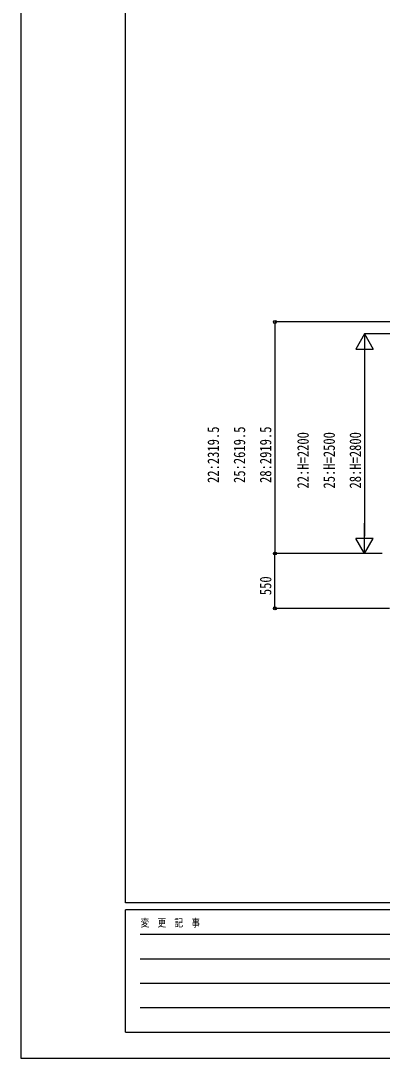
# Model space of a CAD drawing. Units: millimetres, scale not verified. Extents: x -14718 to 14718, y -10395 to 10395.
# Drawn here: x -14718 to -11090, y -10395 to 0 of the extents above; entities that cross this region are included whole.
import ezdxf
from ezdxf.enums import TextEntityAlignment as Align

# ---------------------------------------------------------------- set-up
doc = ezdxf.new("R2010")
doc.units = ezdxf.units.MM
doc.header["$LTSCALE"] = 50
doc.layers.add('0-6_YKK_D', color=6, linetype='Continuous')
doc.layers.add('0-7_YKK_ZWAK', color=7, linetype='Continuous')
doc.styles.add('ＭＳ ゴシック', font='')
doc.styles.get('ＭＳ ゴシック').set_extended_font_data('MS Gothic')

msp = doc.modelspace()

# ---------------------------------------------------------------- linework, layer by layer
at = {"layer": '0-6_YKK_D'}
for p, q in [((-10795.68, -3018), (-12168.43, -3018)), ((-12167.43, -3018), (-12167.43, -5337.5)), ((-11267.43, -3137.49), (-11354.93, -3289.04)), ((-10795.68, -3137.49), (-11268.43, -3137.49)), ((-11267.43, -3137.49), (-11179.93, -3289.04)), ((-11267.43, -3137.49), (-11267.43, -3440.6)), ((-11354.93, -3289.04), (-11179.93, -3289.04)), ((-11267.43, -3312.49), (-11267.43, -5162.5)), ((-11267.43, -5337.5), (-11267.43, -5034.39)), ((-11267.43, -5337.5), (-11354.93, -5185.95)), ((-11179.93, -5185.95), (-11354.93, -5185.95)), ((-11267.43, -5337.5), (-11179.93, -5185.95)), ((-11154.74, -5337.5), (-12168.43, -5337.5)), ((-11090.29, -5337.5), (-12168.43, -5337.5)), ((-12167.43, -5887.5), (-12167.43, -5337.5)), ((-11090.29, -5337.5), (-11268.43, -5337.5)), ((-11018.27, -5887.5), (-12168.43, -5887.5))]:
    msp.add_line(p, q, dxfattribs=at)
for centre in [(-12167.43, -3018), (-12167.43, -5337.5), (-12167.43, -5337.5), (-12167.43, -5887.5)]:
    msp.add_circle(centre, 14.88, dxfattribs=at)
at = {"layer": '0-7_YKK_ZWAK'}
for p, q in [((-13667.43, -8837.5), (-13667.43, 9712.5)), ((13632.57, -8837.5), (-13667.43, -8837.5)), ((-4567.43, -8907.5), (-13667.43, -8907.5)), ((-13667.43, -10132.5), (-13667.43, -8907.5)), ((-13518.68, -9152.5), (-4742.43, -9152.5)), ((-13518.68, -9397.5), (-4742.43, -9397.5)), ((-13518.68, -9642.5), (-4742.43, -9642.5)), ((-13518.68, -9887.5), (-4742.43, -9887.5)), ((-13667.43, -10132.5), (-4567.43, -10132.5))]:
    msp.add_line(p, q, dxfattribs=at)
msp.add_lwpolyline([(-14717.5, -10395), (14717.5, -10395), (14717.5, 10395), (-14717.5, 10395)], close=True, dxfattribs=at)

# ---------------------------------------------------------------- texts
at = {"layer": '0-6_YKK_D', "style": 'ＭＳ ゴシック', "width": 0.8}
for s, p in [('22:2319.5', (-12693.43, -4631.35)), ('25:2619.5', (-12430.93, -4631.35)), ('28:2919.5', (-12168.43, -4631.35)), ('22:H=2200', (-11793.43, -4686.89)), ('25:H=2500', (-11530.93, -4686.89)), ('28:H=2800', (-11268.43, -4686.89)), ('550', (-12168.43, -5755.3))]:
    msp.add_text(s, height=115.5, rotation=90, dxfattribs=at).set_placement(p, align=Align.BOTTOM_LEFT)
at = {"layer": '0-7_YKK_ZWAK', "style": 'ＭＳ ゴシック', "width": 0.8}
msp.add_text('変  更  記  事', height=76.98, dxfattribs=at).set_placement((-13514.59, -9100), align=Align.BOTTOM_LEFT)

doc.saveas('drawing.dxf')
